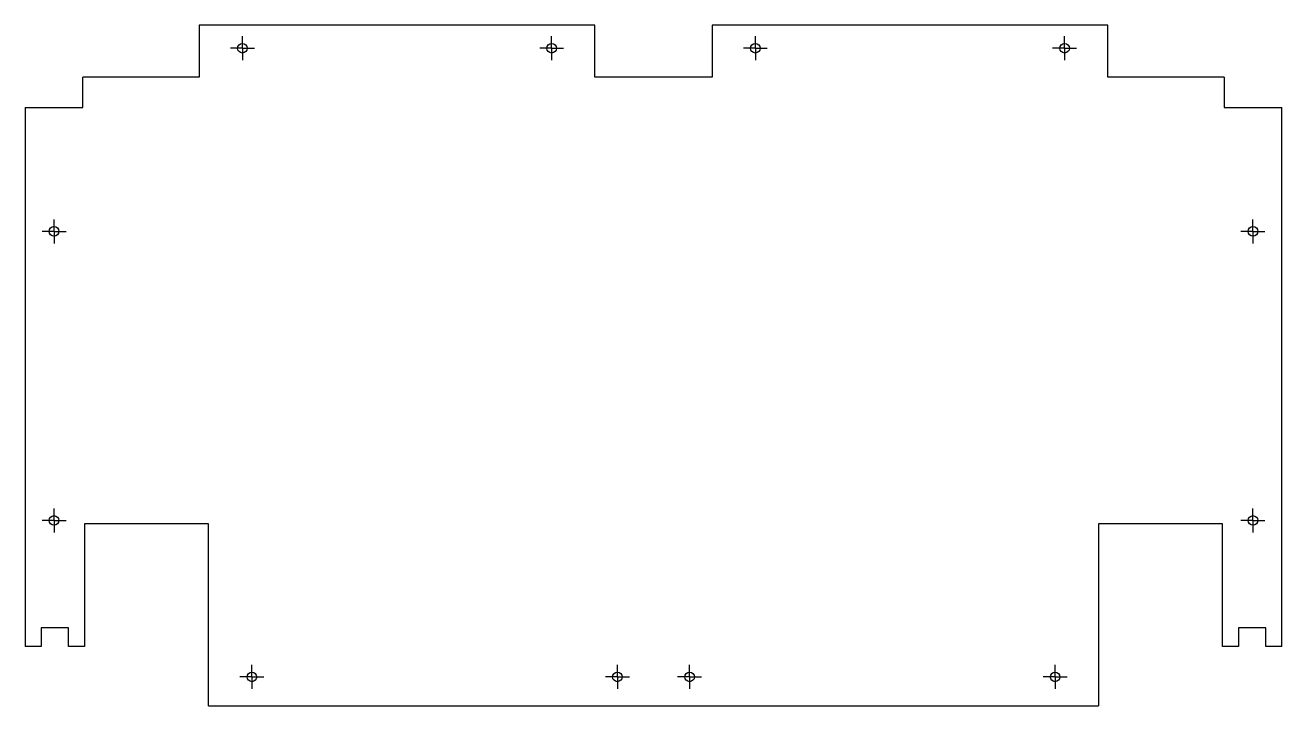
# Model space of a CAD drawing. Header units: millimetres. Extents: x 173 to 608, y 208 to 443.
import ezdxf

# ---------------------------------------------------------------- set-up
doc = ezdxf.new("R2010")
doc.units = ezdxf.units.MM
doc.layers.add('10', color=7, linetype='Continuous')

# ---------------------------------------------------------------- blocks, each defined once
blk = doc.blocks.new('SW_CENTERMARKSYMBOL_0')
at = {"layer": '10', "color": 0}
for p, q in [((-2.5, 0), (-4.15, 0)), ((0, 0), (-2.5, 0)), ((0, 2.5), (0, 4.15)), ((0, 0), (0, 2.5)), ((0, 0), (0, -2.5)), ((0, 0), (2.5, 0)), ((2.5, 0), (4.15, 0)), ((0, -2.5), (0, -4.15))]:
    blk.add_line(p, q, dxfattribs=at)
blk = doc.blocks.new('SW_CENTERMARKSYMBOL_1')
at = {"layer": '10', "color": 0}
for p, q in [((-2.5, 0), (-4.15, 0)), ((0, 0), (-2.5, 0)), ((0, 2.5), (0, 4.15)), ((0, 0), (0, 2.5)), ((0, 0), (0, -2.5)), ((0, 0), (2.5, 0)), ((2.5, 0), (4.15, 0)), ((0, -2.5), (0, -4.15))]:
    blk.add_line(p, q, dxfattribs=at)
blk = doc.blocks.new('SW_CENTERMARKSYMBOL_2')
at = {"layer": '10', "color": 0}
for p, q in [((-2.5, 0), (-4.15, 0)), ((0, 0), (-2.5, 0)), ((0, 2.5), (0, 4.15)), ((0, 0), (0, 2.5)), ((0, 0), (0, -2.5)), ((0, 0), (2.5, 0)), ((2.5, 0), (4.15, 0)), ((0, -2.5), (0, -4.15))]:
    blk.add_line(p, q, dxfattribs=at)
blk = doc.blocks.new('SW_CENTERMARKSYMBOL_3')
at = {"layer": '10', "color": 0}
for p, q in [((-2.5, 0), (-4.15, 0)), ((0, 0), (-2.5, 0)), ((0, 2.5), (0, 4.15)), ((0, 0), (0, 2.5)), ((0, 0), (0, -2.5)), ((0, 0), (2.5, 0)), ((2.5, 0), (4.15, 0)), ((0, -2.5), (0, -4.15))]:
    blk.add_line(p, q, dxfattribs=at)
blk = doc.blocks.new('SW_CENTERMARKSYMBOL_4')
at = {"layer": '10', "color": 0}
for p, q in [((-2.5, 0), (-4.15, 0)), ((0, 0), (-2.5, 0)), ((0, 2.5), (0, 4.15)), ((0, 0), (0, 2.5)), ((0, 0), (0, -2.5)), ((0, 0), (2.5, 0)), ((2.5, 0), (4.15, 0)), ((0, -2.5), (0, -4.15))]:
    blk.add_line(p, q, dxfattribs=at)
blk = doc.blocks.new('SW_CENTERMARKSYMBOL_5')
at = {"layer": '10', "color": 0}
for p, q in [((-2.5, 0), (-4.15, 0)), ((0, 0), (-2.5, 0)), ((0, 2.5), (0, 4.15)), ((0, 0), (0, 2.5)), ((0, 0), (0, -2.5)), ((0, 0), (2.5, 0)), ((2.5, 0), (4.15, 0)), ((0, -2.5), (0, -4.15))]:
    blk.add_line(p, q, dxfattribs=at)
blk = doc.blocks.new('SW_CENTERMARKSYMBOL_6')
at = {"layer": '10', "color": 0}
for p, q in [((-2.5, 0), (-4.15, 0)), ((0, 0), (-2.5, 0)), ((0, 2.5), (0, 4.15)), ((0, 0), (0, 2.5)), ((0, 0), (0, -2.5)), ((0, 0), (2.5, 0)), ((2.5, 0), (4.15, 0)), ((0, -2.5), (0, -4.15))]:
    blk.add_line(p, q, dxfattribs=at)
blk = doc.blocks.new('SW_CENTERMARKSYMBOL_7')
at = {"layer": '10', "color": 0}
for p, q in [((-2.5, 0), (-4.15, 0)), ((0, 0), (-2.5, 0)), ((0, 2.5), (0, 4.15)), ((0, 0), (0, 2.5)), ((0, 0), (0, -2.5)), ((0, 0), (2.5, 0)), ((2.5, 0), (4.15, 0)), ((0, -2.5), (0, -4.15))]:
    blk.add_line(p, q, dxfattribs=at)
blk = doc.blocks.new('SW_CENTERMARKSYMBOL_8')
at = {"layer": '10', "color": 0}
for p, q in [((-2.5, 0), (-4.15, 0)), ((0, 0), (-2.5, 0)), ((0, 2.5), (0, 4.15)), ((0, 0), (0, 2.5)), ((0, 0), (0, -2.5)), ((0, 0), (2.5, 0)), ((2.5, 0), (4.15, 0)), ((0, -2.5), (0, -4.15))]:
    blk.add_line(p, q, dxfattribs=at)
blk = doc.blocks.new('SW_CENTERMARKSYMBOL_9')
at = {"layer": '10', "color": 0}
for p, q in [((-2.5, 0), (-4.15, 0)), ((0, 0), (-2.5, 0)), ((0, 2.5), (0, 4.15)), ((0, 0), (0, 2.5)), ((0, 0), (0, -2.5)), ((0, 0), (2.5, 0)), ((2.5, 0), (4.15, 0)), ((0, -2.5), (0, -4.15))]:
    blk.add_line(p, q, dxfattribs=at)
blk = doc.blocks.new('SW_CENTERMARKSYMBOL_10')
at = {"layer": '10', "color": 0}
for p, q in [((-2.5, 0), (-4.15, 0)), ((0, 0), (-2.5, 0)), ((0, 2.5), (0, 4.15)), ((0, 0), (0, 2.5)), ((0, 0), (0, -2.5)), ((0, 0), (2.5, 0)), ((2.5, 0), (4.15, 0)), ((0, -2.5), (0, -4.15))]:
    blk.add_line(p, q, dxfattribs=at)
blk = doc.blocks.new('SW_CENTERMARKSYMBOL_11')
at = {"layer": '10', "color": 0}
for p, q in [((-2.5, 0), (-4.15, 0)), ((0, 0), (-2.5, 0)), ((0, 2.5), (0, 4.15)), ((0, 0), (0, 2.5)), ((0, 0), (0, -2.5)), ((0, 0), (2.5, 0)), ((2.5, 0), (4.15, 0)), ((0, -2.5), (0, -4.15))]:
    blk.add_line(p, q, dxfattribs=at)

msp = doc.modelspace()

# ---------------------------------------------------------------- linework, layer by layer
at = {"color": 7, "linetype": 'Continuous', "lineweight": 25}
for p, q in [((369.86, 443.08), (232.81, 443.08)), ((232.81, 443.08), (232.81, 425.08)), ((369.86, 425.08), (369.86, 443.08)), ((410.36, 443.08), (410.36, 425.08)), ((547.41, 443.08), (410.36, 443.08)), ((547.41, 425.08), (547.41, 443.08)), ((232.81, 425.08), (192.61, 425.08)), ((192.61, 414.58), (192.61, 425.08)), ((410.36, 425.08), (369.86, 425.08)), ((587.61, 425.08), (547.41, 425.08)), ((587.61, 425.08), (587.61, 414.58)), ((172.61, 414.58), (172.61, 228.08)), ((172.61, 414.58), (192.61, 414.58)), ((587.61, 414.58), (607.61, 414.58)), ((607.61, 228.08), (607.61, 414.58)), ((236.11, 270.58), (193.11, 270.58)), ((193.11, 270.58), (193.11, 228.08)), ((236.11, 207.58), (236.11, 270.58)), ((587.11, 270.58), (544.11, 270.58)), ((544.11, 270.58), (544.11, 207.58)), ((587.11, 228.08), (587.11, 270.58)), ((187.61, 234.58), (178.11, 234.58)), ((178.11, 234.58), (178.11, 228.08)), ((187.61, 228.08), (187.61, 234.58)), ((602.11, 234.58), (592.61, 234.58)), ((592.61, 234.58), (592.61, 228.08)), ((602.11, 228.08), (602.11, 234.58)), ((178.11, 228.08), (172.61, 228.08)), ((193.11, 228.08), (187.61, 228.08)), ((592.61, 228.08), (587.11, 228.08)), ((607.61, 228.08), (602.11, 228.08)), ((236.11, 207.58), (544.11, 207.58))]:
    msp.add_line(p, q, dxfattribs=at)
for centre in [(247.81, 435.08), (354.86, 435.08), (425.36, 435.08), (532.41, 435.08), (182.61, 371.73), (597.61, 371.73), (182.61, 271.73), (597.61, 271.73), (251.11, 217.58), (377.61, 217.58), (402.61, 217.58), (529.11, 217.58)]:
    msp.add_circle(centre, 1.65, dxfattribs=at)

# ---------------------------------------------------------------- block references
at = {"layer": '10'}
for name, p in [('SW_CENTERMARKSYMBOL_5', (247.81, 435.08)), ('SW_CENTERMARKSYMBOL_6', (354.86, 435.08)), ('SW_CENTERMARKSYMBOL_3', (425.36, 435.08)), ('SW_CENTERMARKSYMBOL_2', (532.41, 435.08)), ('SW_CENTERMARKSYMBOL_8', (182.61, 371.73)), ('SW_CENTERMARKSYMBOL_10', (597.61, 371.73)), ('SW_CENTERMARKSYMBOL_11', (182.61, 271.73)), ('SW_CENTERMARKSYMBOL_9', (597.61, 271.73)), ('SW_CENTERMARKSYMBOL_0', (251.11, 217.58)), ('SW_CENTERMARKSYMBOL_4', (377.61, 217.58)), ('SW_CENTERMARKSYMBOL_1', (402.61, 217.58)), ('SW_CENTERMARKSYMBOL_7', (529.11, 217.58))]:
    msp.add_blockref(name, p, dxfattribs=at)

doc.saveas('drawing.dxf')
